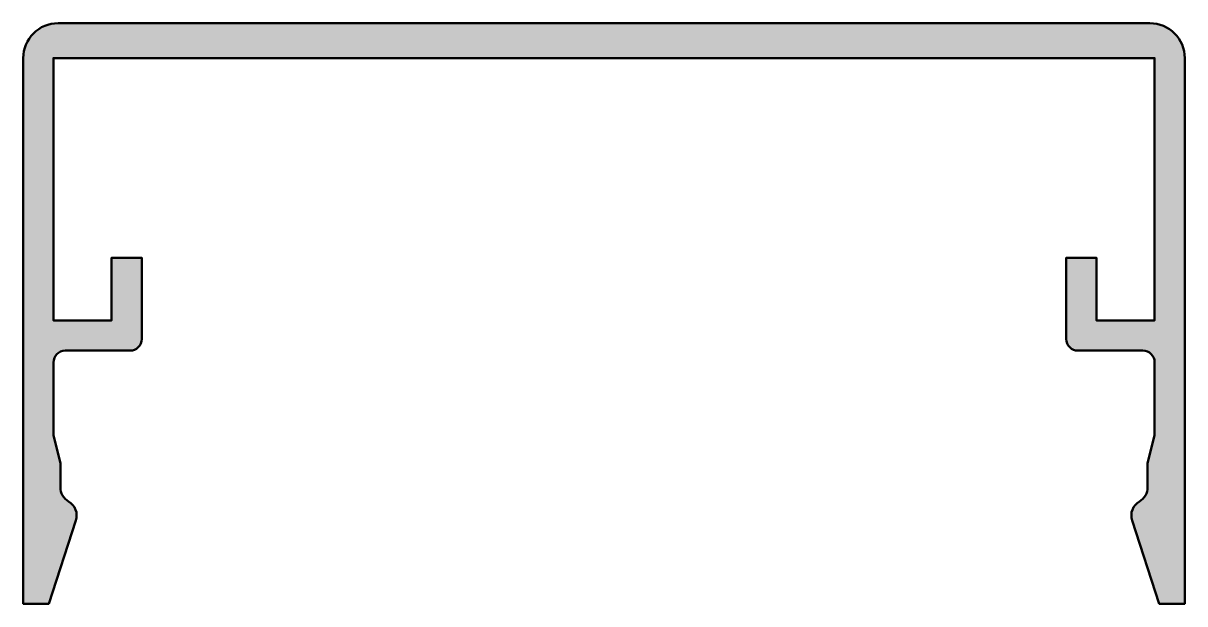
# Model space of a CAD drawing. Extents: x -25 to 25, y 0 to 25.
import ezdxf

# ---------------------------------------------------------------- set-up
doc = ezdxf.new("R2010")
doc.units = 0
doc.layers.add('0S-Alu contour', color=7, linetype='Continuous', lineweight=50)
doc.layers.add('0S-Alu hatch', color=252, linetype='Continuous', lineweight=25)

# ---------------------------------------------------------------- blocks, each defined once
blk = doc.blocks.new('110850__FE478D20_B383_4E2E_BDB8_B44265C034AD_')
at = {"layer": '0S-Alu hatch'}
h = blk.add_hatch(color=256, dxfattribs=at)
edge = h.paths.add_edge_path()
edge.add_arc((-23.50116848592012, 23.50105595223427), 1.498831522977202, 89.99379804552134, 180.0062429631431)
edge.add_line((-25, 23.50089263916015), (-25, 0))
edge.add_line((-25, 0), (-23.89881582357731, -1.3e-15))
edge.add_line((-23.89881582357731, -1.3e-15), (-22.73440497345244, 3.583688103937535))
edge.add_arc((-23.40014453485905, 3.799999999999999), 0.6999999999999998, 341.9999999999998, 419.9935627561721)
edge.add_ellipse((-22.70000832080841, 5.012356911876548), major_axis=(-0.7000000000000006, 0), ratio=1, start_angle=0, end_angle=59.993562756172196, ccw=False)
edge.add_line((-23.40000832080841, 5.012356911876548), (-23.40000832080841, 6.062138557434083))
edge.add_line((-23.40000832080841, 6.062138557434083), (-23.70000529289246, 7.243961948207587))
edge.add_line((-23.70000529289246, 7.243961948207587), (-23.70000529289246, 10.39294910430908))
edge.add_ellipse((-23.18792644764764, 10.3878461802127), major_axis=(-0.5121042702239427, 0), ratio=1, start_angle=271.3517833333703, end_angle=359.4290599207473, ccw=False)
edge.add_line((-23.20000743865967, 10.89980792999267), (-20.40001916885376, 10.89980792999267))
edge.add_arc((-20.4000183257942, 11.39980517958379), 0.4999972495918235, 269.9999033919592, 360.0000126635097)
edge.add_line((-19.90002107620238, 11.39980529009315), (-19.90002059936523, 14.89993095397949))
edge.add_line((-19.90002059936523, 14.89993095397949), (-21.20001530647278, 14.89993095397948))
edge.add_line((-21.20001530647278, 14.89993095397948), (-21.20001530647278, 12.1999397277832))
edge.add_line((-21.20001530647278, 12.1999397277832), (-23.70000529289246, 12.1999397277832))
edge.add_line((-23.70000529289246, 12.1999397277832), (-23.70000529289246, 23.4998950958252))
edge.add_line((-23.70000529289246, 23.4998950958252), (23.69980239868165, 23.49989509582519))
edge.add_line((23.69980239868165, 23.49989509582519), (23.69980239868163, 12.1999397277832))
edge.add_line((23.69980239868163, 12.1999397277832), (21.19981002807617, 12.1999397277832))
edge.add_line((21.19981002807617, 12.1999397277832), (21.19981002807617, 14.89993095397949))
edge.add_line((21.19981002807617, 14.89993095397949), (19.89981842041017, 14.89993095397949))
edge.add_line((19.89981842041017, 14.89993095397949), (19.89981842041015, 11.39994430541993))
edge.add_arc((20.39980204474364, 11.39992983704321), 0.4999836245428363, 179.9983419918023, 270.0018765746155)
edge.add_line((20.39981842041016, 10.89994621276854), (23.19980239868165, 10.89994716644287))
edge.add_ellipse((23.20131417049521, 10.40145894401979), major_axis=(-0.4984905148029827, 0), ratio=1, start_angle=179.8264574321913, end_angle=270.17376113427974, ccw=False)
edge.add_line((23.69980239868164, 10.39994907379152), (23.69980239868166, 7.243970870971722))
edge.add_line((23.69980239868166, 7.243970870971722), (23.3998031616211, 6.062138557434089))
edge.add_line((23.3998031616211, 6.062138557434089), (23.39980316162109, 5.012414656385202))
edge.add_ellipse((22.69980316162115, 5.012414656385202), major_axis=(-0.699999999999946, 0), ratio=1, start_angle=120.00171137354681, end_angle=180, ccw=False)
edge.add_arc((23.3998393756718, 3.800000000000018), 0.7000000000000443, 120.0017113735454, 198)
edge.add_line((22.73409981426515, 3.58368810393754), (23.89851066439005, -1.3e-15))
edge.add_line((23.89851066439005, -1.3e-15), (24.99979400634766, 0))
edge.add_line((24.99979400634766, 0), (24.99979400634764, 23.50089454650881))
edge.add_arc((23.49950822867509, 23.49960168875812), 1.500286334726707, 0.0493741095233702, 89.95062589048663)
edge.add_line((23.50080108642575, 24.99988746643067), (-23.5010062456131, 24.99988746643067))
at = {"layer": '0S-Alu contour', "color": 7}
for points in [[(23.50080108642575, 24.99988746643067), (-23.5010062456131, 24.99988746643067)], [(-25, 23.50089263916015), (-25, 0), (-23.89881582357731, -1.3e-15), (-22.73440497345244, 3.583688103937535)], [(22.73409981426515, 3.58368810393754), (23.89851066439005, -1.3e-15), (24.99979400634766, 0), (24.99979400634764, 23.50089454650881)], [(-19.90002107620238, 11.39980529009315), (-19.90002059936523, 14.89993095397949), (-21.20001530647278, 14.89993095397948), (-21.20001530647278, 12.1999397277832), (-23.70000529289246, 12.1999397277832), (-23.70000529289246, 23.4998950958252), (23.69980239868165, 23.49989509582519), (23.69980239868163, 12.1999397277832), (21.19981002807617, 12.1999397277832), (21.19981002807617, 14.89993095397949), (19.89981842041017, 14.89993095397949), (19.89981842041015, 11.39994430541993)], [(-23.20000743865967, 10.89980792999267), (-20.40001916885376, 10.89980792999267)], [(20.39981842041016, 10.89994621276854), (23.19980239868165, 10.89994716644287)], [(-23.40000832080841, 5.012356911876548), (-23.40000832080841, 6.062138557434083), (-23.70000529289246, 7.243961948207587), (-23.70000529289246, 10.39294910430908)], [(23.69980239868164, 10.39994907379152), (23.69980239868166, 7.243970870971722), (23.3998031616211, 6.062138557434089), (23.39980316162109, 5.012414656385202)]]:
    blk.add_lwpolyline(points, dxfattribs=at)
for centre, radius, start, end in [((-23.50116848592012, 23.50105595223427), 1.498831522977202, 89.99379804552134, 180.0062429631431), ((23.49950822867509, 23.49960168875812), 1.500286334726707, 0.0493741095233702, 89.95062589048663), ((-20.4000183257942, 11.39980517958379), 0.4999972495918235, 269.9999033919592, 1.26635096473e-05), ((20.39980204474364, 11.39992983704321), 0.4999836245428363, 179.9983419918023, 270.0018765746155), ((-23.40014453485905, 3.799999999999999), 0.6999999999999998, 341.9999999999998, 59.99356275617219), ((23.3998393756718, 3.800000000000018), 0.7000000000000443, 120.0017113735454, 198)]:
    blk.add_arc(centre, radius, start, end, dxfattribs=at)
at = {"layer": '0S-Alu contour', "color": 7, "extrusion": (0, 0, -1)}
for centre, radius, start, end in [((23.18792644764764, 10.3878461802127), 0.5121042702239427, 0.570940079252702, 88.64821666662971), ((-23.20131417049521, 10.40145894401979), 0.4984905148029828, 89.82623886572026, 180.1735425678088), ((22.70000832080841, 5.012356911876548), 0.7000000000000006, 300.0064372438278, 0), ((-22.69980316162115, 5.012414656385202), 0.699999999999946, 180, 239.9982886264532)]:
    blk.add_arc(centre, radius, start, end, dxfattribs=at)
blk = doc.blocks.new('110850__5C0415B7_5206_43EC_B986_FD69416F741A_')
at = {"layer": '0S-Alu contour', "color": 7}
blk.add_blockref('110850__FE478D20_B383_4E2E_BDB8_B44265C034AD_', (0, 0), dxfattribs=at)

msp = doc.modelspace()

# ---------------------------------------------------------------- block references
at = {"layer": '0S-Alu contour', "color": 7}
msp.add_blockref('110850__5C0415B7_5206_43EC_B986_FD69416F741A_', (0, 0), dxfattribs=at)

doc.saveas('drawing.dxf')
